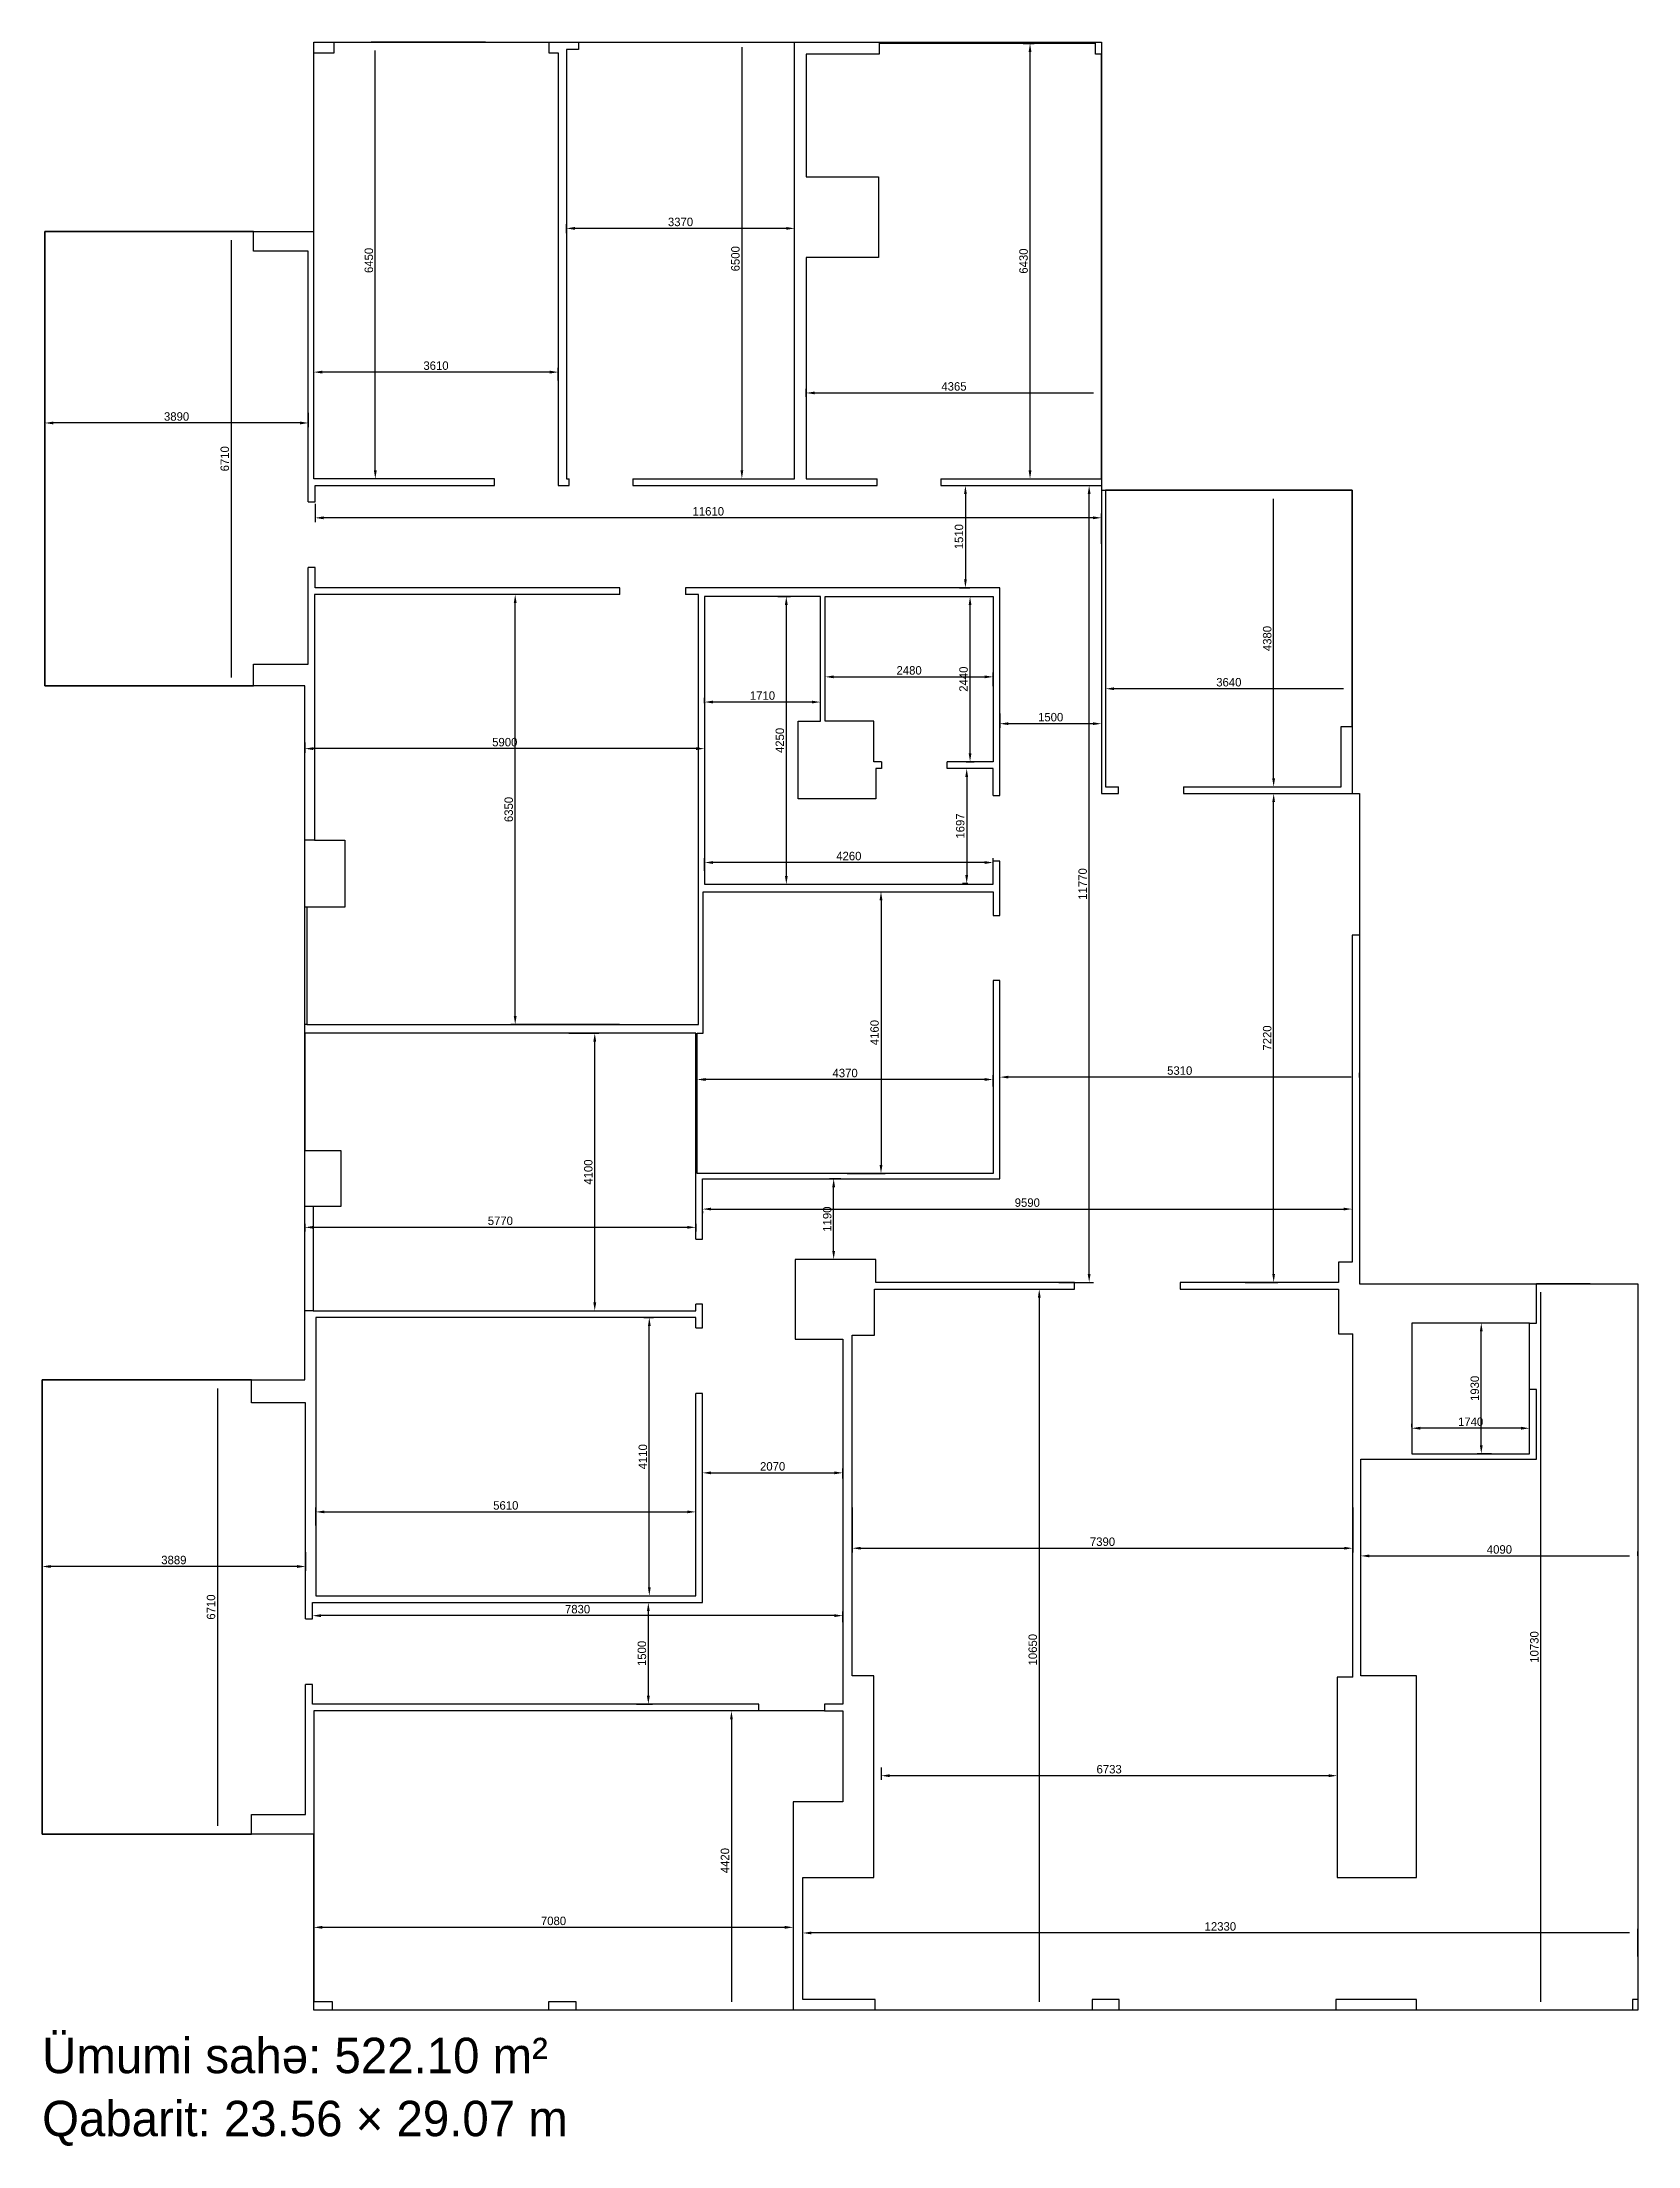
# Model space of a CAD drawing. Header units: millimetres. Extents: x 1181163 to 1204723, y -221876 to -190802.
import ezdxf

# ---------------------------------------------------------------- set-up
doc = ezdxf.new("R2010")
doc.units = ezdxf.units.MM
doc.layers.add('OFFICE_BOUNDARY', color=3, linetype='Continuous')
doc.layers.add('Tavan', color=7, linetype='Continuous')

msp = doc.modelspace()

# ---------------------------------------------------------------- linework, layer by layer
at = {"color": 1, "lineweight": 30}
for p, q in [((1185173, -193602), (1185173, -190802)), ((1185173, -190802), (1196803, -190802)), ((1196803, -190802), (1196803, -197422)), ((1181203, -200312), (1181203, -193602)), ((1181203, -193602), (1185173, -193602)), ((1196803, -197422), (1200503, -197422)), ((1200503, -197422), (1200503, -201902)), ((1185043, -200312), (1181203, -200312)), ((1185043, -210562), (1185043, -200312)), ((1200503, -201902), (1200613, -201902)), ((1200613, -201902), (1200613, -209142)), ((1200613, -209142), (1204723, -209142)), ((1204723, -209142), (1204723, -219872)), ((1181163, -217272), (1181163, -210562)), ((1181163, -210562), (1185043, -210562)), ((1185173, -217272), (1181163, -217272)), ((1185173, -219872), (1185173, -217272)), ((1204723, -219872), (1185173, -219872))]:
    msp.add_line(p, q, dxfattribs=at)
for p, q in [((1185173, -197252), (1185173, -190962)), ((1185173, -190962), (1185473, -190962)), ((1185473, -190962), (1185473, -190802)), ((1185473, -190802), (1188643, -190802)), ((1188643, -190802), (1188643, -190962)), ((1188643, -190962), (1188783, -190962)), ((1188783, -190962), (1188783, -197252)), ((1189083, -190912), (1188903, -190912)), ((1188903, -190912), (1188903, -197252)), ((1189083, -190802), (1189083, -190912)), ((1192273, -197252), (1192273, -190802)), ((1193523, -190982), (1192443, -190982)), ((1192443, -190982), (1192443, -192792)), ((1196713, -190822), (1193523, -190822)), ((1193523, -190822), (1193523, -190982)), ((1196713, -190982), (1196713, -190822)), ((1196803, -190982), (1196713, -190982)), ((1196803, -197252), (1196803, -190982)), ((1192443, -192792), (1193513, -192792)), ((1193513, -192792), (1193513, -193982)), ((1184283, -193602), (1181203, -193602)), ((1181203, -193602), (1181203, -200312)), ((1184283, -193892), (1184283, -193602)), ((1185093, -193892), (1184283, -193892)), ((1185093, -197592), (1185093, -193892)), ((1193513, -193982), (1192443, -193982)), ((1192443, -193982), (1192443, -197252)), ((1187843, -197252), (1185173, -197252)), ((1188903, -197252), (1188943, -197252)), ((1189883, -197252), (1192273, -197252)), ((1192443, -197252), (1193493, -197252)), ((1194433, -197252), (1194433, -197352)), ((1194433, -197252), (1196803, -197252)), ((1194433, -197352), (1196803, -197352)), ((1196803, -197352), (1196803, -197422)), ((1196803, -197422), (1196803, -201902)), ((1200503, -197422), (1196863, -197422)), ((1196863, -197422), (1196863, -201802)), ((1200503, -200912), (1200503, -197422)), ((1185093, -199992), (1185093, -198562)), ((1184283, -200312), (1184283, -199992)), ((1184283, -199992), (1185093, -199992)), ((1181203, -200312), (1184283, -200312)), ((1200343, -201802), (1200343, -200912)), ((1200343, -200912), (1200503, -200912)), ((1196803, -201902), (1197053, -201902)), ((1196863, -201802), (1197053, -201802)), ((1197053, -201902), (1197053, -201802)), ((1198013, -201802), (1198013, -201902)), ((1198013, -201802), (1200343, -201802)), ((1198013, -201902), (1200613, -201902)), ((1200613, -201902), (1200613, -202142)), ((1185183, -202592), (1185043, -202592)), ((1185073, -203582), (1185043, -203582)), ((1200613, -203692), (1200613, -203992)), ((1200613, -203992), (1200503, -203992)), ((1200503, -203992), (1200503, -208822)), ((1185073, -205312), (1185043, -205312)), ((1185163, -208002), (1185043, -208002)), ((1200303, -209122), (1197963, -209122)), ((1197963, -209122), (1197963, -209222)), ((1200503, -208822), (1200303, -208822)), ((1200303, -208822), (1200303, -209122)), ((1193453, -209902), (1193453, -209222)), ((1193453, -209222), (1196403, -209222)), ((1203223, -209722), (1203223, -209142)), ((1203223, -209142), (1203543, -209142)), ((1204613, -209142), (1204723, -209142)), ((1204723, -209142), (1204723, -219712)), ((1185163, -209542), (1185043, -209542)), ((1203123, -210702), (1203123, -209722)), ((1203123, -209722), (1203223, -209722)), ((1193123, -214932), (1193123, -209902)), ((1193123, -209902), (1193453, -209902)), ((1184253, -210562), (1181163, -210562)), ((1181163, -210562), (1181163, -217272)), ((1184253, -210902), (1184253, -210562)), ((1185053, -210902), (1184253, -210902)), ((1185053, -214092), (1185053, -210902)), ((1203223, -210702), (1203123, -210702)), ((1203223, -211732), (1203223, -210702)), ((1200633, -214932), (1200633, -211732)), ((1200633, -211732), (1203223, -211732)), ((1193443, -214932), (1193123, -214932)), ((1193443, -217912), (1193443, -214932)), ((1201453, -214932), (1200633, -214932)), ((1185053, -216982), (1185053, -215062)), ((1191743, -215452), (1185173, -215452)), ((1185173, -215452), (1185173, -219742)), ((1192713, -215452), (1192983, -215452)), ((1192983, -215452), (1192983, -216792)), ((1192983, -216792), (1192253, -216792)), ((1192253, -216792), (1192253, -219872)), ((1184253, -217272), (1184253, -216982)), ((1184253, -216982), (1185053, -216982)), ((1181163, -217272), (1184253, -217272)), ((1192393, -219712), (1192393, -217912)), ((1192393, -217912), (1193443, -217912)), ((1185173, -219742), (1185443, -219742)), ((1185443, -219742), (1185443, -219872)), ((1188643, -219872), (1188643, -219742)), ((1188643, -219742), (1189043, -219742)), ((1189043, -219742), (1189043, -219872)), ((1193463, -219712), (1192393, -219712)), ((1193463, -219872), (1193463, -219712)), ((1197063, -219712), (1196663, -219712)), ((1196663, -219712), (1196663, -219872)), ((1197063, -219872), (1197063, -219712)), ((1201453, -219712), (1200263, -219712)), ((1200263, -219712), (1200263, -219872)), ((1201453, -219872), (1201453, -219712)), ((1204723, -219712), (1204643, -219712)), ((1204643, -219712), (1204643, -219872))]:
    msp.add_line(p, q)
at = {"color": 0, "lineweight": -2}
for p, q in [((1187711, -190802), (1186019, -190802)), ((1183219, -193602), (1184017, -193602)), ((1198684, -197422), (1199407, -197422)), ((1200503, -200249), (1200503, -200416)), ((1200613, -206094), (1200613, -206027)), ((1204019, -209142), (1203227, -209142)), ((1183604, -210562), (1183815, -210562)), ((1204723, -213159), (1204723, -213099)), ((1204723, -219080), (1204723, -218668))]:
    msp.add_line(p, q, dxfattribs=at)
at = {"color": 0, "lineweight": -2, "transparency": 16777216}
for p, q in [((1186082, -197127), (1186082, -190927)), ((1191494, -190877), (1191494, -197127)), ((1195649, -190822), (1195811, -190822)), ((1195748, -197127), (1195748, -190947)), ((1188903, -193624), (1188903, -193491)), ((1192148, -193554), (1189028, -193554)), ((1192273, -193624), (1192273, -193491)), ((1183955, -193727), (1183955, -200187)), ((1185173, -195742), (1185173, -195614)), ((1188658, -195677), (1185298, -195677)), ((1188783, -195802), (1188783, -195614)), ((1192443, -196044), (1192443, -195922)), ((1192568, -195985), (1196683, -195985)), ((1181203, -196277), (1181203, -196491)), ((1185093, -196277), (1185093, -196491)), ((1184968, -196428), (1181328, -196428)), ((1187811, -197252), (1186019, -197252)), ((1191307, -197252), (1191556, -197252)), ((1195649, -197252), (1195811, -197252)), ((1185193, -197623), (1185193, -197891)), ((1194708, -197352), (1194857, -197352)), ((1194794, -197477), (1194794, -198737)), ((1196174, -197352), (1196684, -197352)), ((1196621, -208997), (1196621, -197477)), ((1199345, -201677), (1199345, -197547)), ((1196678, -197829), (1185318, -197829)), ((1196803, -198215), (1196803, -197766)), ((1194708, -198862), (1194857, -198862)), ((1189661, -198962), (1188084, -198962)), ((1188147, -205187), (1188147, -199087)), ((1192026, -198992), (1192212, -198992)), ((1192150, -199117), (1192150, -203117)), ((1194718, -198992), (1194925, -198992)), ((1194863, -201307), (1194863, -199117)), ((1192723, -200313), (1192723, -200115)), ((1195203, -200313), (1195203, -200115)), ((1192848, -200178), (1195078, -200178)), ((1196863, -200249), (1196863, -200416)), ((1200378, -200353), (1196988, -200353)), ((1190943, -200565), (1190943, -200488)), ((1192528, -200550), (1191068, -200550)), ((1192653, -200565), (1192653, -200488)), ((1195303, -200720), (1195303, -200932)), ((1196803, -200720), (1196803, -200932)), ((1196678, -200870), (1195428, -200870)), ((1185043, -201148), (1185043, -201300)), ((1190818, -201238), (1185168, -201238)), ((1190943, -201148), (1190943, -201300)), ((1194831, -201532), (1194751, -201532)), ((1194804, -201432), (1194925, -201432)), ((1194813, -201657), (1194813, -203104)), ((1198724, -201802), (1199407, -201802)), ((1198923, -201902), (1199407, -201902)), ((1199345, -208997), (1199345, -202027)), ((1190943, -203041), (1190943, -202858)), ((1195203, -203041), (1195203, -202858)), ((1195078, -202920), (1191068, -202920)), ((1191946, -203242), (1192212, -203242)), ((1193094, -203352), (1193611, -203352)), ((1193548, -203477), (1193548, -207387)), ((1194831, -203229), (1194751, -203229)), ((1189685, -205312), (1188084, -205312)), ((1188939, -205442), (1189384, -205442)), ((1189322, -209417), (1189322, -205567)), ((1190833, -206094), (1190833, -206063)), ((1195078, -206125), (1190958, -206125)), ((1195203, -206229), (1195203, -206063)), ((1195303, -206094), (1195303, -206027)), ((1200488, -206090), (1195428, -206090)), ((1193049, -207512), (1193611, -207512)), ((1192953, -207592), (1192786, -207592)), ((1192849, -208657), (1192849, -207717)), ((1190913, -208068), (1190913, -208101)), ((1191038, -208039), (1200378, -208039)), ((1200503, -208068), (1200503, -208101)), ((1185043, -208259), (1185043, -208371)), ((1190688, -208309), (1185168, -208309)), ((1190813, -208259), (1190813, -208371)), ((1192953, -208782), (1192786, -208782)), ((1196174, -209122), (1196684, -209122)), ((1198923, -209122), (1199407, -209122)), ((1195884, -209347), (1195884, -219747)), ((1195887, -209222), (1195947, -209222)), ((1203289, -219747), (1203289, -209267)), ((1188939, -209542), (1189384, -209542)), ((1190045, -209642), (1190190, -209642)), ((1202562, -209722), (1202348, -209722)), ((1190127, -213627), (1190127, -209767)), ((1202410, -211527), (1202410, -209847)), ((1183752, -210687), (1183752, -217147)), ((1201383, -211261), (1201383, -211213)), ((1202998, -211276), (1201508, -211276)), ((1203123, -211261), (1203123, -211213)), ((1190913, -211954), (1190913, -211872)), ((1192983, -212016), (1192983, -211872)), ((1202562, -211652), (1202348, -211652)), ((1191038, -211935), (1192858, -211935)), ((1185203, -212713), (1185203, -212449)), ((1185328, -212512), (1190688, -212512)), ((1190813, -212713), (1190813, -212449)), ((1193123, -212448), (1193123, -213111)), ((1200513, -212448), (1200513, -213111)), ((1181163, -213108), (1181163, -213381)), ((1185053, -213108), (1185053, -213381)), ((1193248, -213048), (1200388, -213048)), ((1200633, -213159), (1200633, -213099)), ((1200758, -213162), (1204598, -213162)), ((1184928, -213318), (1181288, -213318)), ((1190045, -213752), (1190190, -213752)), ((1185153, -214061), (1185153, -213981)), ((1192858, -214044), (1185278, -214044)), ((1189938, -213852), (1190175, -213852)), ((1190113, -215227), (1190113, -213977)), ((1192983, -214138), (1192983, -213981)), ((1189938, -215352), (1190175, -215352)), ((1191398, -215452), (1191278, -215452)), ((1191340, -215577), (1191340, -219747)), ((1193549, -216288), (1193549, -216471)), ((1200158, -216408), (1193674, -216408)), ((1200283, -216288), (1200283, -216471)), ((1185173, -217303), (1185173, -218711)), ((1192253, -217551), (1192253, -218711)), ((1192128, -218648), (1185298, -218648)), ((1192393, -219080), (1192393, -218668)), ((1204598, -218731), (1192518, -218731))]:
    msp.add_line(p, q, dxfattribs=at)
at = {"lineweight": 5}
for p, q in [((1193523, -190822), (1193523, -190802)), ((1196713, -190822), (1196713, -190802))]:
    msp.add_line(p, q, dxfattribs=at)
for points in [[(1185093, -197592), (1185193, -197592), (1185193, -197352), (1187843, -197352), (1187843, -197252)], [(1188783, -197252), (1188783, -197352), (1188943, -197352), (1188943, -197252)], [(1189883, -197252), (1189883, -197352), (1193493, -197352), (1193493, -197252)], [(1189693, -198962), (1189693, -198862), (1185193, -198862), (1185193, -198562), (1185093, -198562)], [(1195203, -201932), (1195303, -201932), (1195303, -198862), (1190663, -198862), (1190663, -198962)], [(1189693, -198962), (1185183, -198962), (1185183, -202592), (1185633, -202592), (1185633, -203582), (1185073, -203582), (1185073, -205312), (1190853, -205312), (1190853, -198962), (1190663, -198962)], [(1193553, -201432), (1193553, -201532), (1193473, -201532), (1193473, -201982), (1192323, -201982), (1192323, -200832), (1192653, -200832), (1192653, -198992), (1190943, -198992), (1190943, -203242), (1195203, -203242), (1195203, -202902)], [(1193553, -201432), (1193443, -201432), (1193443, -200832), (1192723, -200832), (1192723, -198992), (1195203, -198992), (1195203, -201432), (1194523, -201432)], [(1195203, -201932), (1195203, -201532), (1194523, -201532), (1194523, -201432)], [(1195203, -203702), (1195303, -203702), (1195303, -202902), (1195203, -202902)], [(1195203, -204662), (1195203, -207512), (1190833, -207512), (1190833, -205442), (1190923, -205442), (1190923, -203352), (1195203, -203352), (1195203, -203702)], [(1190813, -208482), (1190913, -208482), (1190913, -207592), (1195303, -207592), (1195303, -204662), (1195203, -204662)], [(1190813, -208482), (1190813, -205442), (1185043, -205442), (1185043, -207172), (1185573, -207172), (1185573, -208002), (1185163, -208002), (1185163, -209542), (1190813, -209542), (1190813, -209442)], [(1196403, -209222), (1196403, -209122), (1193473, -209122), (1193473, -208782), (1192283, -208782), (1192283, -209962), (1192983, -209962), (1192983, -215352), (1192713, -215352), (1192713, -215452), (1191743, -215452), (1191743, -215352), (1185153, -215352), (1185153, -215062), (1185053, -215062)], [(1197963, -209222), (1200303, -209222), (1200303, -209882), (1200513, -209882)], [(1190813, -209792), (1190813, -209642), (1185203, -209642), (1185203, -213752), (1190813, -213752), (1190813, -210762)], [(1190813, -209792), (1190913, -209792), (1190913, -209442), (1190813, -209442)], [(1203123, -209722), (1201383, -209722), (1201383, -211652), (1203123, -211652), (1203123, -210702)], [(1200513, -214952), (1200513, -209882)], [(1185053, -214092), (1185153, -214092), (1185153, -213852), (1190913, -213852), (1190913, -210762), (1190813, -210762)], [(1200513, -214952), (1200283, -214952), (1200283, -217912), (1201453, -217912), (1201453, -214932)]]:
    msp.add_lwpolyline(points)
at = {"color": 0, "transparency": 16777216}
for points in [[(1195727, -190947), (1195769, -190947), (1195748, -190822)], [(1189028, -193533), (1189028, -193575), (1188903, -193554)], [(1192148, -193533), (1192148, -193575), (1192273, -193554)], [(1185298, -195656), (1185298, -195698), (1185173, -195677)], [(1188658, -195656), (1188658, -195698), (1188783, -195677)], [(1192568, -195964), (1192568, -196005), (1192443, -195985)], [(1181328, -196407), (1181328, -196449), (1181203, -196428)], [(1184968, -196407), (1184968, -196449), (1185093, -196428)], [(1186061, -197127), (1186103, -197127), (1186082, -197252)], [(1191473, -197127), (1191515, -197127), (1191494, -197252)], [(1195727, -197127), (1195769, -197127), (1195748, -197252)], [(1194774, -197477), (1194815, -197477), (1194794, -197352)], [(1196600, -197477), (1196642, -197477), (1196621, -197352)], [(1185318, -197808), (1185318, -197850), (1185193, -197829)], [(1196678, -197808), (1196678, -197850), (1196803, -197829)], [(1194774, -198737), (1194815, -198737), (1194794, -198862)], [(1188126, -199087), (1188168, -199087), (1188147, -198962)], [(1192129, -199117), (1192171, -199117), (1192150, -198992)], [(1194842, -199117), (1194883, -199117), (1194863, -198992)], [(1192848, -200157), (1192848, -200199), (1192723, -200178)], [(1195078, -200157), (1195078, -200199), (1195203, -200178)], [(1196988, -200333), (1196988, -200374), (1196863, -200353)], [(1191068, -200529), (1191068, -200571), (1190943, -200550)], [(1192528, -200529), (1192528, -200571), (1192653, -200550)], [(1195428, -200849), (1195428, -200890), (1195303, -200870)], [(1196678, -200849), (1196678, -200890), (1196803, -200870)], [(1185168, -201217), (1185168, -201259), (1185043, -201238)], [(1190818, -201217), (1190818, -201259), (1190943, -201238)], [(1194842, -201307), (1194883, -201307), (1194863, -201432)], [(1194792, -201657), (1194834, -201657), (1194813, -201532)], [(1199324, -201677), (1199365, -201677), (1199345, -201802)], [(1199324, -202027), (1199365, -202027), (1199345, -201902)], [(1191068, -202899), (1191068, -202941), (1190943, -202920)], [(1195078, -202899), (1195078, -202941), (1195203, -202920)], [(1192129, -203117), (1192171, -203117), (1192150, -203242)], [(1194792, -203104), (1194834, -203104), (1194813, -203229)], [(1193527, -203477), (1193569, -203477), (1193548, -203352)], [(1188126, -205187), (1188168, -205187), (1188147, -205312)], [(1189301, -205567), (1189343, -205567), (1189322, -205442)], [(1190958, -206104), (1190958, -206146), (1190833, -206125)], [(1195078, -206104), (1195078, -206146), (1195203, -206125)], [(1195428, -206069), (1195428, -206110), (1195303, -206090)], [(1193527, -207387), (1193569, -207387), (1193548, -207512)], [(1192828, -207717), (1192870, -207717), (1192849, -207592)], [(1191038, -208018), (1191038, -208059), (1190913, -208039)], [(1200378, -208018), (1200378, -208059), (1200503, -208039)], [(1185168, -208288), (1185168, -208329), (1185043, -208309)], [(1190688, -208288), (1190688, -208329), (1190813, -208309)], [(1192828, -208657), (1192870, -208657), (1192849, -208782)], [(1196600, -208997), (1196642, -208997), (1196621, -209122)], [(1199324, -208997), (1199365, -208997), (1199345, -209122)], [(1189301, -209417), (1189343, -209417), (1189322, -209542)], [(1195864, -209347), (1195905, -209347), (1195884, -209222)], [(1190107, -209767), (1190148, -209767), (1190127, -209642)], [(1202389, -209847), (1202431, -209847), (1202410, -209722)], [(1201508, -211255), (1201508, -211297), (1201383, -211276)], [(1202998, -211255), (1202998, -211297), (1203123, -211276)], [(1202389, -211527), (1202431, -211527), (1202410, -211652)], [(1191038, -211914), (1191038, -211956), (1190913, -211935)], [(1192858, -211914), (1192858, -211956), (1192983, -211935)], [(1185328, -212491), (1185328, -212532), (1185203, -212512)], [(1190688, -212491), (1190688, -212532), (1190813, -212512)], [(1193248, -213028), (1193248, -213069), (1193123, -213048)], [(1200388, -213028), (1200388, -213069), (1200513, -213048)], [(1200758, -213141), (1200758, -213183), (1200633, -213162)], [(1181288, -213297), (1181288, -213339), (1181163, -213318)], [(1184928, -213297), (1184928, -213339), (1185053, -213318)], [(1190107, -213627), (1190148, -213627), (1190127, -213752)], [(1185278, -214023), (1185278, -214065), (1185153, -214044)], [(1190092, -213977), (1190134, -213977), (1190113, -213852)], [(1192858, -214023), (1192858, -214065), (1192983, -214044)], [(1190092, -215227), (1190134, -215227), (1190113, -215352)], [(1191319, -215577), (1191361, -215577), (1191340, -215452)], [(1193674, -216387), (1193674, -216429), (1193549, -216408)], [(1200158, -216387), (1200158, -216429), (1200283, -216408)], [(1185298, -218627), (1185298, -218669), (1185173, -218648)], [(1192128, -218627), (1192128, -218669), (1192253, -218648)], [(1192518, -218710), (1192518, -218751), (1192393, -218731)]]:
    msp.add_solid(points, dxfattribs=at)
at = {"layer": 'OFFICE_BOUNDARY'}
msp.add_lwpolyline([(1204723, -219872), (1185173, -219872), (1185173, -217272), (1181163, -217272), (1181163, -210562), (1185043, -210562), (1185043, -200312), (1181203, -200312), (1181203, -193602), (1185173, -193602), (1185173, -190802), (1196803, -190802), (1196803, -197422), (1200503, -197422), (1200503, -201902), (1200613, -201902), (1200613, -209142), (1204723, -209142), (1204723, -219872)], close=True, dxfattribs=at)
at = {"layer": 'Tavan'}
for p in [(1196808, -197422), (1200503, -197427)]:
    msp.add_line(p, (1196808, -197427), dxfattribs=at)

# ---------------------------------------------------------------- texts
for s, p in [('Ümumi sahə: 522.10 m²', (1181163, -220802)), ('Qabarit: 23.56 × 29.07 m', (1181163, -221733))]:
    msp.add_text(s, height=523.26).set_placement(p)
at = {"color": 0, "transparency": 16777216, "char_height": 125, "attachment_point": 5}
for s, insert in [('3370', (1190588, -193459)), ('3610', (1186978, -195582)), ('4365', (1194625, -195889)), ('3890', (1183148, -196333)), ('11610', (1190998, -197734)), ('2480', (1193963, -200083)), ('1710', (1191798, -200455)), ('3640', (1198683, -200258)), ('1500', (1196053, -200774)), ('5900', (1187993, -201143)), ('4260', (1193073, -202825)), ('4370', (1193018, -206030)), ('5310', (1197958, -205994)), ('9590', (1195708, -207944)), ('5770', (1187928, -208213)), ('1740', (1202253, -211181)), ('2070', (1191948, -211840)), ('5610', (1188008, -212417)), ('3889', (1183108, -213223)), ('7390', (1196818, -212953)), ('4090', (1202678, -213067)), ('7830', (1189068, -213949)), ('6733', (1196916, -216313)), ('7080', (1188713, -218553)), ('12330', (1198558, -218635))]:
    msp.add_mtext(s, dxfattribs=dict(at, insert=insert))
at = {"color": 0, "transparency": 16777216, "char_height": 125, "attachment_point": 5, "rotation": 90}
for s, insert in [('6450', (1185987, -194027)), ('6500', (1191399, -194002)), ('6430', (1195653, -194037)), ('6710', (1183860, -196957)), ('1510', (1194699, -198107)), ('4380', (1199250, -199612)), ('2440', (1194767, -200212)), ('4250', (1192055, -201117)), ('6350', (1188052, -202137)), ('1697', (1194718, -202381)), ('11770', (1196526, -203237)), ('4160', (1193453, -205432)), ('7220', (1199250, -205512)), ('4100', (1189227, -207492)), ('1190', (1192754, -208187)), ('1930', (1202315, -210687)), ('4110', (1190032, -211697)), ('6710', (1183657, -213917)), ('10650', (1195789, -214547)), ('10730', (1203194, -214507)), ('1500', (1190018, -214602)), ('4420', (1191245, -217662))]:
    msp.add_mtext(s, dxfattribs=dict(at, insert=insert))

doc.saveas('drawing.dxf')
